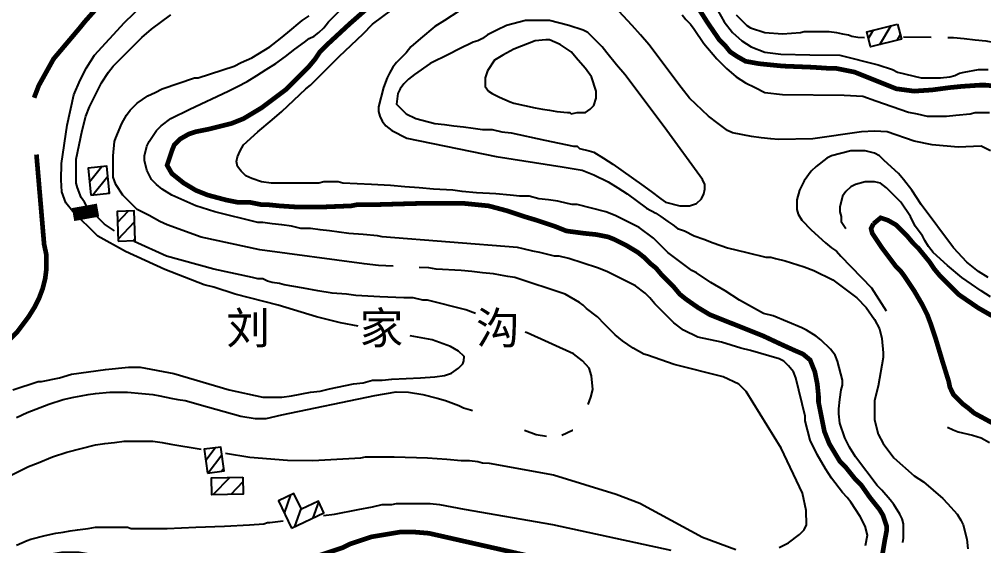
# Model space of a CAD drawing. Extents: x 35515948 to 35520624, y 3302916 to 3308279.
# Drawn here: x 35518622 to 35519135, y 3305927 to 3306207 of the extents above; entities that cross this region are included whole.
import ezdxf

# ---------------------------------------------------------------- set-up
doc = ezdxf.new("R2010")
doc.units = 0
doc.header["$LTSCALE"] = 10000
doc.header["$MEASUREMENT"] = 0
for name, color, linetype in [('2112', 7, 'CONTINUOUS'), ('2113', 7, 'CONTINUOUS'), ('HY_DX_DGXZ', 3, 'CONTINUOUS')]:
    doc.layers.add(name, color=color, linetype=linetype)
doc.styles.add('仿宋体', font='')
doc.styles.get('仿宋体').set_extended_font_data('文鼎CS仿宋体')

msp = doc.modelspace()

# ---------------------------------------------------------------- linework, layer by layer
at = {"layer": '2112', "linetype": 'Continuous', "ltscale": 0.005, "const_width": 7, "flags": 128}
msp.add_lwpolyline([(35518651.06, 3306102.97), (35518664.31, 3306105.33)], dxfattribs=at)
at = {"layer": '2113', "linetype": 'Continuous', "ltscale": 0.005}
for p, q in [((35519085.43, 3306203.31), (35519079.41, 3306193.23)), ((35519076.19, 3306200.98), (35519073.63, 3306196.69)), ((35519090.5, 3306198.66), (35519088.65, 3306195.56)), ((35518659.8, 3306120.45), (35518666.17, 3306128.32)), ((35518661.47, 3306113.39), (35518669.5, 3306123.31)), ((35518669.54, 3306114.24), (35518670.35, 3306115.23)), ((35518674.73, 3306098.81), (35518680.37, 3306104.83)), ((35518675.02, 3306089.86), (35518683.73, 3306099.15)), ((35518682.97, 3306089.08), (35518684.02, 3306090.2)), ((35518721.53, 3305972.4), (35518726.57, 3305979.03)), ((35518722.81, 3305965.64), (35518730.15, 3305975.32)), ((35518729.96, 3305966.62), (35518731.13, 3305968.17)), ((35518724.83, 3305963.12), (35518724.58, 3305962.86)), ((35518734.28, 3305963.25), (35518725.38, 3305954.1)), ((35518741.31, 3305960.9), (35518734.83, 3305954.23)), ((35518763.34, 3305944.27), (35518766.82, 3305953.97)), ((35518778.69, 3305941.89), (35518781.65, 3305950.15)), ((35518768.94, 3305937.28), (35518772.27, 3305946.57))]:
    msp.add_line(p, q, dxfattribs=at)
for points in [[(35519089.1, 3306204.23), (35519091.13, 3306196.18), (35519074.79, 3306192.07), (35519072.76, 3306200.11)], [(35518660.55, 3306113.3), (35518670.44, 3306114.34), (35518668.94, 3306128.61), (35518659.05, 3306127.57)], [(35518675.06, 3306088.82), (35518684.05, 3306089.11), (35518683.54, 3306104.93), (35518674.54, 3306104.64)], [(35518722.47, 3305965.6), (35518731.32, 3305966.81), (35518729.59, 3305979.44), (35518720.73, 3305978.23)], [(35518741.28, 3305963.35), (35518741.41, 3305954.32), (35518724.7, 3305954.09), (35518724.57, 3305963.12)], [(35518767.07, 3305936.39), (35518784.31, 3305944.54), (35518781.43, 3305950.62), (35518772.38, 3305946.34), (35518768.42, 3305954.72), (35518760.23, 3305950.85)]]:
    msp.add_lwpolyline(points, close=True, dxfattribs=at)
at = {"layer": 'HY_DX_DGXZ', "linetype": 'Continuous', "ltscale": 0.005, "const_width": 2.5}
for points, elevation in [([(35518739.69, 3306256.01), (35518736.32, 3306254.12), (35518713.03, 3306242.87), (35518709.26, 3306240.32), (35518704.18, 3306237.78), (35518691.48, 3306230.79), (35518687.03, 3306228.25), (35518682.59, 3306225.71), (35518677.51, 3306222.54), (35518672.43, 3306219.36), (35518669.89, 3306217.46), (35518664.81, 3306213.65), (35518662.27, 3306211.11), (35518657.19, 3306205.39), (35518654.65, 3306202.22), (35518640.72, 3306185.74), (35518632.84, 3306171.56), (35518630.35, 3306165.05)], 400), ([(35518968, 3306236.72), (35518988.18, 3306204.91), (35518994.37, 3306195.87), (35518997.55, 3306192.69), (35519000.09, 3306189.52), (35519003.9, 3306186.98), (35519008.34, 3306184.44), (35519015.33, 3306183.17), (35519021.68, 3306182.53), (35519028.03, 3306181.9), (35519043.9, 3306181.26), (35519053.43, 3306180.63), (35519056.6, 3306180.63), (35519066.13, 3306178.72), (35519088.35, 3306169.83), (35519097.88, 3306168.56), (35519107.4, 3306169.2), (35519116.93, 3306170.47), (35519123.28, 3306171.1), (35519132.8, 3306171.74), (35519135.98, 3306171.74), (35519142.33, 3306171.1)], 425), ([(35519079.62, 3305913.86), (35519082.33, 3305930), (35519083.27, 3305934.88), (35519083.27, 3305937.42), (35519081.37, 3305943.14), (35519079.46, 3305946.31), (35519074.38, 3305952.66), (35519069.94, 3305959.01), (35519066.76, 3305962.19), (35519061.68, 3305968.54), (35519058.51, 3305971.71), (35519052.79, 3305981.24), (35519050.25, 3305987.59), (35519047.08, 3306003.46), (35519047.08, 3306006.64), (35519046.44, 3306012.99), (35519045.17, 3306019.34), (35519042.63, 3306025.69), (35519038.82, 3306028.86), (35519034.38, 3306030.77), (35519027.39, 3306033.94), (35519017.87, 3306038.39), (35519014.69, 3306039.66), (35519008.34, 3306042.2), (35518989.29, 3306049.82), (35518982.94, 3306053.63), (35518976.59, 3306058.07), (35518973.42, 3306060.61), (35518970.24, 3306064.42), (35518963.89, 3306070.77), (35518960.72, 3306074.58), (35518957.54, 3306077.12), (35518954.37, 3306080.3), (35518951.19, 3306082.84), (35518944.84, 3306086.65), (35518938.49, 3306089.82), (35518935.32, 3306091.09), (35518928.97, 3306092.36), (35518922.62, 3306093), (35518913.09, 3306094.27), (35518906.74, 3306096.81), (35518897.22, 3306099.98), (35518890.87, 3306101.89), (35518881.34, 3306105.06), (35518871.82, 3306107.6), (35518865.47, 3306108.24), (35518859.12, 3306108.87), (35518833.72, 3306108.87), (35518811.49, 3306108.24), (35518805.14, 3306108.24), (35518801.97, 3306108.24), (35518798.79, 3306107.6), (35518782.92, 3306106.97), (35518779.74, 3306106.97), (35518773.39, 3306106.97), (35518770.22, 3306106.97), (35518760.69, 3306107.6), (35518754.34, 3306108.24), (35518751.17, 3306108.24), (35518744.82, 3306109.51), (35518738.47, 3306109.51), (35518732.12, 3306110.78), (35518722.59, 3306113.32), (35518716.24, 3306115.86), (35518709.89, 3306119.67), (35518703.54, 3306124.75), (35518701, 3306129.19), (35518703.54, 3306136.81), (35518704.81, 3306139.99), (35518707.99, 3306143.16), (35518712.43, 3306145.7), (35518716.24, 3306146.97), (35518722.59, 3306148.24), (35518735.29, 3306151.42), (35518741.64, 3306153.96), (35518744.82, 3306155.86), (35518751.17, 3306159.67), (35518763.87, 3306169.2), (35518776.57, 3306181.9), (35518779.74, 3306185.71), (35518782.28, 3306189.52), (35518785.02, 3306192.31), (35518797.94, 3306204.28), (35518810.87, 3306215.62)], 425), ([(35518631.6, 3306134.87), (35518635.67, 3306087.15), (35518636.87, 3306081.57), (35518636.87, 3306073.95), (35518636.23, 3306068.87), (35518634.96, 3306063.79), (35518633.06, 3306058.71), (35518630.52, 3306053.63), (35518627.34, 3306048.55), (35518621.63, 3306040.93), (35518616.55, 3306035.85)], 400), ([(35518619.09, 3305913.93), (35518626.71, 3305917.74), (35518638.14, 3305921.55), (35518645.76, 3305922.82), (35518653.38, 3305922.82), (35518661, 3305921.55), (35518672.43, 3305920.28), (35518683.42, 3305920.25), (35518733.85, 3305920.25), (35518756.25, 3305919.64), (35518771.49, 3305919.64), (35518779.11, 3305920.91), (35518794.35, 3305925.99), (35518798.16, 3305927.9), (35518809.59, 3305931.71), (35518824.83, 3305934.25), (35518832.45, 3305934.25), (35518840.07, 3305933.61), (35518876.85, 3305925.29), (35518918.44, 3305915.79)], 425)]:
    msp.add_lwpolyline(points, dxfattribs=dict(at, elevation=elevation))
at = {"layer": 'HY_DX_DGXZ', "linetype": 'Continuous', "ltscale": 0.005, "flags": 128}
for points, elevation in [([(35519072.03, 3305927.14), (35519073.08, 3305932.52), (35519071.84, 3305937.42), (35519069.3, 3305942.5), (35519064.22, 3305950.12), (35519062.32, 3305952.66), (35519059.78, 3305955.2), (35519054.06, 3305962.82), (35519050.89, 3305967.9), (35519046.44, 3305975.52), (35519042.63, 3305983.14), (35519040.09, 3305993.3), (35519040.09, 3305995.84), (35519035.01, 3306016.16), (35519033.74, 3306019.34), (35519031.2, 3306022.51), (35519028.66, 3306025.05), (35519026.12, 3306026.32), (35519010.88, 3306030.77), (35519005.8, 3306032.04), (35518995.64, 3306035.21), (35518982.94, 3306037.75), (35518975.32, 3306041.56), (35518970.24, 3306045.37), (35518960.08, 3306055.53), (35518957.54, 3306058.71), (35518955, 3306061.25), (35518949.92, 3306065.06), (35518934.68, 3306072.68), (35518929.6, 3306074.58), (35518921.98, 3306077.12), (35518914.36, 3306079.66), (35518909.28, 3306080.93), (35518906.74, 3306080.93), (35518899.12, 3306082.84), (35518895.31, 3306083.47), (35518890.23, 3306084.74), (35518887.17, 3306085.47), (35518815.3, 3306091.09), (35518812.76, 3306091.73), (35518805.14, 3306092.36), (35518797.52, 3306093), (35518792.44, 3306093.63), (35518787.36, 3306094.27), (35518782.28, 3306094.9), (35518777.2, 3306095.54), (35518772.12, 3306095.54), (35518767.04, 3306096.81), (35518761.96, 3306097.44), (35518756.88, 3306098.08), (35518751.8, 3306098.71), (35518749.26, 3306098.71), (35518726.4, 3306104.43), (35518716.24, 3306107.6), (35518703.54, 3306113.32), (35518698.46, 3306116.49), (35518695.29, 3306119.03), (35518692.75, 3306121.57), (35518690.21, 3306126.65), (35518688.94, 3306131.73), (35518688.94, 3306134.27), (35518690.21, 3306139.35), (35518691.48, 3306141.89), (35518695.29, 3306147.61), (35518697.83, 3306150.15), (35518702.91, 3306153.96), (35518713.07, 3306159.04), (35518733.39, 3306168.56), (35518738.47, 3306171.1), (35518743.55, 3306173.64), (35518748.63, 3306176.82), (35518753.71, 3306179.99), (35518758.79, 3306183.17), (35518763.87, 3306186.98), (35518768.95, 3306190.79), (35518774.03, 3306194.6), (35518776.57, 3306196.5), (35518779.11, 3306197.77), (35518781.65, 3306199.68), (35518784.19, 3306202.22), (35518786.73, 3306205.39), (35518804.51, 3306223.17)], 420), ([(35518993.74, 3306211.11), (35518996.91, 3306205.39), (35519001.36, 3306199.68), (35519006.44, 3306195.23), (35519011.31, 3306192.03), (35519018.56, 3306189.19), (35519027.07, 3306188.25), (35519042.52, 3306187.93), (35519058.51, 3306187.61), (35519078.83, 3306182.53), (35519086.45, 3306179.99), (35519088.99, 3306178.72), (35519101.69, 3306175.55), (35519111.85, 3306175.55), (35519116.93, 3306176.18), (35519119.47, 3306176.82), (35519122.01, 3306178.09), (35519124.55, 3306178.72), (35519132.17, 3306179.99), (35519137.25, 3306179.99)], 420), ([(35519138.52, 3306059.34), (35519133.44, 3306062.52), (35519123.28, 3306069.5), (35519115.66, 3306075.85), (35519108.04, 3306082.84), (35519105.5, 3306086.01), (35519103.59, 3306089.19), (35519102.32, 3306091.73), (35519098.51, 3306096.81), (35519095.97, 3306101.89), (35519090.89, 3306109.51), (35519083.27, 3306117.13), (35519080.1, 3306119.67), (35519076.92, 3306120.3), (35519071.84, 3306120.3), (35519066.76, 3306119.03), (35519064.22, 3306117.76), (35519061.68, 3306115.22), (35519059.78, 3306112.68), (35519058.51, 3306106.97), (35519058.51, 3306104.43), (35519059.14, 3306101.89), (35519059.14, 3306099.35), (35519061.53, 3306095.54)], 445)]:
    msp.add_lwpolyline(points, dxfattribs=dict(at, elevation=elevation))
at = {"layer": 'HY_DX_DGXZ', "linetype": 'Continuous', "ltscale": 0.005}
for points, elevation in [([(35518802.48, 3306043.64), (35518793.08, 3306045.37), (35518780.38, 3306048.55), (35518760.06, 3306054.9), (35518737.2, 3306060.61), (35518725.77, 3306064.42), (35518720.69, 3306065.69), (35518699.87, 3306073.7), (35518678.85, 3306083.38), (35518664.29, 3306091.49), (35518650.95, 3306104.66), (35518647.2, 3306109.28), (35518645.11, 3306115.04), (35518644.67, 3306121.49), (35518644.93, 3306130.03), (35518647.9, 3306150.52), (35518651.38, 3306166.66), (35518654.87, 3306174.33), (35518658.27, 3306180.96), (35518662.46, 3306187.67), (35518678.33, 3306205.02), (35518688.53, 3306214.7)], 405), ([(35518673.04, 3306094.24), (35518667.78, 3306097.94), (35518658.46, 3306106.97), (35518657.19, 3306109.51), (35518655.28, 3306112.05), (35518653.38, 3306117.13), (35518652.74, 3306119.67), (35518652.74, 3306132.37), (35518655.92, 3306147.61), (35518657.82, 3306155.23), (35518659.73, 3306160.31), (35518666.08, 3306173.01), (35518669.89, 3306178.72), (35518672.43, 3306181.9), (35518687.67, 3306197.14), (35518692.75, 3306201.58), (35518702.91, 3306209.2)], 410), ([(35518821.2, 3306075.53), (35518813.4, 3306075.85), (35518805.75, 3306076.75), (35518750.28, 3306084.31), (35518719.07, 3306090.92), (35518701, 3306097.44), (35518697.19, 3306099.35), (35518691.48, 3306102.52), (35518685.13, 3306105.7), (35518677.51, 3306113.32), (35518673.7, 3306119.03), (35518672.43, 3306122.84), (35518672.43, 3306134.27), (35518673.06, 3306141.89), (35518673.7, 3306143.8), (35518676.87, 3306151.42), (35518679.41, 3306155.86), (35518681.32, 3306158.4), (35518685.13, 3306162.21), (35518690.84, 3306166.02), (35518694.65, 3306167.93), (35518698.46, 3306169.83), (35518715.61, 3306175.55), (35518717.51, 3306175.55), (35518736.56, 3306181.9), (35518740.37, 3306183.8), (35518746.09, 3306186.34), (35518755.61, 3306192.06), (35518761.33, 3306196.5), (35518765.14, 3306199.68), (35518772.76, 3306206.03), (35518776.57, 3306208.57)], 415), ([(35519091.87, 3305928.68), (35519092.16, 3305931.07), (35519092.16, 3305938.69), (35519091.53, 3305941.23), (35519090.26, 3305943.77), (35519087.08, 3305948.85), (35519085.18, 3305951.39), (35519080.73, 3305956.47), (35519078.19, 3305959.01), (35519066.76, 3305974.25), (35519063.59, 3305979.33), (35519061.05, 3305984.41), (35519058.51, 3305992.03), (35519057.87, 3305997.11), (35519057.87, 3305999.65), (35519058.51, 3306004.73), (35519059.14, 3306009.81), (35519059.78, 3306012.35), (35519059.78, 3306014.89), (35519057.24, 3306025.05), (35519055.97, 3306028.23), (35519053.43, 3306031.4), (35519048.35, 3306036.48), (35519045.81, 3306038.39), (35519040.73, 3306041.56), (35519038.19, 3306042.83), (35519030.57, 3306046.01), (35519022.95, 3306049.18), (35519017.87, 3306050.45), (35519005.17, 3306057.44), (35518997.55, 3306062.52), (35518989.93, 3306066.96), (35518982.31, 3306072.04), (35518979.77, 3306073.31), (35518967.07, 3306082.84), (35518961.99, 3306087.92), (35518959.45, 3306090.46), (35518951.83, 3306096.17), (35518939.13, 3306102.52), (35518934.05, 3306104.43), (35518918.81, 3306108.24), (35518916.27, 3306108.24), (35518913.73, 3306108.87), (35518908.65, 3306110.14), (35518903.57, 3306110.78), (35518898.49, 3306111.41), (35518893.41, 3306112.68), (35518888.33, 3306112.68), (35518883.25, 3306113.32), (35518875.63, 3306113.95), (35518865.47, 3306114.59), (35518857.85, 3306115.22), (35518852.77, 3306115.86), (35518842.61, 3306116.49), (35518834.99, 3306117.13), (35518827.37, 3306117.76), (35518819.75, 3306118.4), (35518809.59, 3306119.03), (35518794.35, 3306119.67), (35518791.81, 3306120.3), (35518784.19, 3306120.3), (35518781.65, 3306119.67), (35518756.25, 3306119.67), (35518751.17, 3306120.3), (35518746.09, 3306122.21), (35518742.91, 3306123.48), (35518740.37, 3306126.02), (35518738.47, 3306128.56), (35518737.83, 3306131.1), (35518738.47, 3306133.64), (35518739.74, 3306136.81), (35518741.64, 3306139.99), (35518749.26, 3306146.97), (35518756.88, 3306153.32), (35518761.96, 3306157.77), (35518774.66, 3306169.83), (35518777.2, 3306171.74), (35518787.36, 3306181.9), (35518792.44, 3306186.98), (35518805.14, 3306199.04), (35518810.22, 3306204.12), (35518820.38, 3306211.74)], 430), ([(35518855.94, 3306211.11), (35518848.32, 3306206.03), (35518843.24, 3306202.85), (35518835.62, 3306196.5), (35518830.54, 3306192.06), (35518828, 3306188.88), (35518822.92, 3306183.8), (35518821.02, 3306181.26), (35518819.11, 3306178.09), (35518817.84, 3306175.55), (35518815.94, 3306170.47), (35518813.4, 3306160.31), (35518813.4, 3306157.77), (35518814.03, 3306155.23), (35518815.3, 3306152.69), (35518817.21, 3306150.15), (35518820.38, 3306147.61), (35518828.29, 3306143.52), (35518875.89, 3306133.76), (35518910.88, 3306128.4), (35518921.59, 3306126.51), (35518927.7, 3306124.11), (35518935.32, 3306120.3), (35518940.4, 3306117.13), (35518945.48, 3306113.95), (35518955.64, 3306106.33), (35518960.72, 3306103.79), (35518963.26, 3306101.89), (35518967.07, 3306099.35), (35518969.61, 3306097.44), (35518972.15, 3306095.54), (35518975.96, 3306094.27), (35518981.04, 3306091.73), (35518986.12, 3306089.82), (35518991.2, 3306087.92), (35518998.82, 3306085.38), (35519003.9, 3306084.11), (35519008.98, 3306082.84), (35519019.14, 3306080.3), (35519021.68, 3306080.3), (35519024.22, 3306079.66), (35519029.3, 3306078.39), (35519039.46, 3306075.22), (35519044.54, 3306073.31), (35519054.7, 3306068.23), (35519067.4, 3306058.71), (35519072.48, 3306053.63), (35519076.92, 3306047.28), (35519079.46, 3306042.2), (35519080.73, 3306037.12), (35519081.37, 3306029.5), (35519081.37, 3306026.96), (35519078.83, 3306011.72), (35519076.92, 3306004.1), (35519076.92, 3305993.94), (35519078.83, 3305986.32), (35519081.37, 3305981.24), (35519087.08, 3305973.62), (35519097.88, 3305964.09), (35519102.96, 3305960.92), (35519108.04, 3305956.47), (35519113.12, 3305952.03), (35519115.66, 3305949.49), (35519120.74, 3305943.77), (35519122.64, 3305940.6), (35519123.91, 3305938.06), (35519125.82, 3305930.44), (35519126.45, 3305925.36)], 435), ([(35519138.52, 3306136.81), (35519133.44, 3306139.35), (35519121.32, 3306138.8), (35519107.45, 3306140.06), (35519098, 3306141.95), (35519083.5, 3306146.99), (35519076.88, 3306147.3), (35519069.94, 3306146.99), (35519044.09, 3306143.21), (35519025.81, 3306142.89), (35519021.68, 3306143.16), (35519016.6, 3306143.8), (35519011.52, 3306144.43), (35519001.36, 3306146.34), (35518998.82, 3306147.61), (35518993.74, 3306151.42), (35518988.66, 3306155.23), (35518978.5, 3306164.75), (35518974.05, 3306170.47), (35518956.91, 3306193.33), (35518952.46, 3306198.41), (35518948.02, 3306203.49), (35518941.03, 3306211.11)], 435), ([(35518974.69, 3306209.2), (35518976.59, 3306206.66), (35518979.13, 3306204.12), (35518981.04, 3306201.58), (35518986.12, 3306193.96), (35518993.1, 3306185.71), (35518998.18, 3306180.63), (35519003.26, 3306176.18), (35519008.34, 3306173.01), (35519013.42, 3306170.47), (35519018.5, 3306167.93), (35519028.02, 3306166.83), (35519060.8, 3306166.51), (35519070.57, 3306165.88), (35519077.51, 3306163.36), (35519094.85, 3306157.38), (35519099.57, 3306156.43), (35519104.86, 3306155.23), (35519115.02, 3306155.23), (35519120.1, 3306155.86), (35519127.72, 3306156.5), (35519130.26, 3306157.13), (35519137.88, 3306157.13)], 430), ([(35519003.26, 3306209.2), (35519008.98, 3306203.49), (35519010.88, 3306202.22), (35519018.5, 3306199.68), (35519028.03, 3306199.04), (35519037.55, 3306199.68), (35519039.46, 3306200.31), (35519052.79, 3306200.31), (35519056.6, 3306199.68), (35519059.78, 3306199.04), (35519062.95, 3306198.41), (35519064.86, 3306197.77), (35519068.03, 3306197.18), (35519071.53, 3306197.05)], 415), ([(35519092.25, 3306197.35), (35519106.96, 3306197.2)], 415), ([(35519115.77, 3306197.14), (35519118.83, 3306197.14), (35519124.55, 3306196.5), (35519130.26, 3306195.87), (35519135.98, 3306195.23), (35519139.79, 3306194.6), (35519143.6, 3306193.96), (35519149.31, 3306192.06), (35519152.49, 3306190.79), (35519153.12, 3306189.52), (35519155.66, 3306189.52), (35519159.15, 3306187.5), (35519161.67, 3306185.51)], 415), ([(35519137.25, 3306069.5), (35519132.17, 3306072.68), (35519125.82, 3306077.76), (35519118.83, 3306085.38), (35519101.69, 3306108.24), (35519096.61, 3306115.86), (35519092.16, 3306121.57), (35519089.62, 3306124.75), (35519082, 3306131.73), (35519079.46, 3306134.27), (35519076.92, 3306135.54), (35519071.84, 3306136.81), (35519064.22, 3306136.81), (35519054.06, 3306134.27), (35519051.52, 3306133), (35519045.81, 3306128.56), (35519043.27, 3306126.02), (35519039.46, 3306120.94), (35519036.92, 3306115.86), (35519035.65, 3306110.78), (35519035.65, 3306105.7), (35519036.28, 3306103.16), (35519038.19, 3306099.98), (35519043.27, 3306094.9), (35519050.89, 3306087.92), (35519054.06, 3306085.38), (35519056.6, 3306083.47), (35519059.04, 3306080.85), (35519075.18, 3306064.02), (35519083.03, 3306051.8)], 440), ([(35518864.86, 3306050.42), (35518859.75, 3306052.36), (35518839.43, 3306057.44), (35518836.89, 3306057.44), (35518831.81, 3306058.71), (35518826.73, 3306058.71), (35518814.03, 3306059.34), (35518801.33, 3306059.98), (35518796.25, 3306060.61), (35518788.63, 3306061.25), (35518781.01, 3306062.52), (35518773.39, 3306063.79), (35518763.23, 3306065.69), (35518760.69, 3306066.33), (35518756.88, 3306066.96), (35518754.34, 3306067.6), (35518751.8, 3306068.87), (35518749.26, 3306068.87), (35518746.43, 3306069.6), (35518725.85, 3306073.96), (35518700.74, 3306080.85), (35518683.43, 3306088.7)], 410), ([(35519026.12, 3305925.99), (35519031.2, 3305928.53), (35519036.92, 3305932.98), (35519039.46, 3305935.52), (35519040.73, 3305938.06), (35519040.56, 3305945.75), (35519038.67, 3305954.89), (35519027.32, 3305978.83), (35519008.73, 3306008.91), (35519004.81, 3306012.84), (35518996.52, 3306016.76), (35518970.45, 3306023.21), (35518956.27, 3306028.23), (35518954.37, 3306028.86), (35518948.65, 3306032.04), (35518942.94, 3306035.85), (35518939.13, 3306039.02), (35518933.41, 3306044.74), (35518929.6, 3306048.55), (35518923.89, 3306052.99), (35518921.98, 3306054.9), (35518920.08, 3306056.17), (35518912.46, 3306060.61), (35518885.79, 3306069.5), (35518881.98, 3306070.14), (35518878.17, 3306070.77), (35518874.36, 3306071.41), (35518868.64, 3306072.04), (35518862.93, 3306072.68), (35518857.21, 3306073.31), (35518843.88, 3306073.95), (35518840.07, 3306074.58), (35518834.92, 3306074.87)], 415), ([(35518924.64, 3306001.98), (35518926.15, 3306005.86), (35518927.28, 3306010.05), (35518926.41, 3306017.2), (35518925.19, 3306021.38), (35518921.79, 3306025.31), (35518916.91, 3306028.97), (35518892.23, 3306040.04), (35518891.23, 3306040.42)], 410), ([(35518619.09, 3306009.81), (35518632.42, 3306014.26), (35518634.33, 3306014.26), (35518643.85, 3306016.16), (35518650.2, 3306018.07), (35518668.21, 3306020.68), (35518680.42, 3306021.82), (35518686.7, 3306021.82), (35518704.66, 3306018.59), (35518734.02, 3306009.81), (35518751.8, 3306006), (35518761.96, 3306006), (35518767.04, 3306006.64), (35518777.2, 3306008.54), (35518782.28, 3306009.18), (35518787.36, 3306010.45), (35518800.06, 3306012.99), (35518805.14, 3306013.62), (35518810.22, 3306014.89), (35518815.3, 3306014.89), (35518820.38, 3306015.53), (35518835.62, 3306016.16), (35518843.24, 3306016.8), (35518848.32, 3306017.43), (35518852.13, 3306018.7), (35518855.87, 3306021.29), (35518858.13, 3306023.65), (35518858.57, 3306025.31), (35518858.75, 3306027.57), (35518855.78, 3306030.36), (35518851.59, 3306032.89), (35518841.92, 3306036.38), (35518830.16, 3306038.54)], 405), ([(35518620.99, 3305995.21), (35518626.71, 3305997.75), (35518638.14, 3306002.19), (35518645.76, 3306004.73), (35518651.47, 3306006), (35518655.28, 3306006.64), (35518659.09, 3306007.27), (35518662.9, 3306007.91), (35518670.52, 3306008.54), (35518680.05, 3306008.54), (35518687.67, 3306007.91), (35518693.38, 3306007.27), (35518697.19, 3306006.64), (35518702.91, 3306005.37), (35518706.72, 3306004.73), (35518710.53, 3306004.1), (35518722.51, 3306000.88), (35518740.16, 3305995.84), (35518747.72, 3305994.58), (35518753.71, 3305994.58), (35518761.91, 3305996.47), (35518811.4, 3306006.86), (35518822.75, 3306008.75), (35518829.27, 3306008.54), (35518836.89, 3306007.27), (35518844.51, 3306005.37), (35518848.96, 3306004.1), (35518855.94, 3306001.56), (35518858.48, 3306000.29), (35518862.23, 3305999.23), (35518863.27, 3305998.84)], 410), ([(35518890.93, 3305988.4), (35518897.11, 3305986.07), (35518902.49, 3305985.23)], 410), ([(35518910.67, 3305985.82), (35518916.47, 3305988.33), (35518916.53, 3305988.4)], 410), ([(35519115.67, 3305989.98), (35519118.6, 3305988.6), (35519121.37, 3305987.59), (35519128.99, 3305985.68), (35519133.44, 3305984.41), (35519137.88, 3305981.87)], 445), ([(35518609.56, 3305960.28), (35518627.34, 3305969.17), (35518632.42, 3305971.08), (35518640.04, 3305974.25), (35518647.66, 3305976.79), (35518662.9, 3305980.6), (35518667.98, 3305981.24), (35518673.06, 3305981.87), (35518678.14, 3305982.51), (35518693.38, 3305982.51), (35518698.46, 3305981.87), (35518702.96, 3305981.04), (35518719.08, 3305978.37)], 415), ([(35518732.12, 3305976.22), (35518744.89, 3305974.11), (35518765.06, 3305972.53), (35518778.47, 3305972.35), (35518791.17, 3305972.98), (35518803.87, 3305973.62), (35518806.41, 3305974.25), (35518821.65, 3305974.25), (35518839.43, 3305973.62), (35518849.59, 3305972.98), (35518857.21, 3305972.35), (35518861.66, 3305972.35), (35518866.1, 3305971.71), (35518868.64, 3305971.08), (35518872.17, 3305970.81), (35518906.36, 3305964.62), (35518939.58, 3305954.41), (35518952.22, 3305949.62), (35518985.45, 3305931.57), (35519003.24, 3305924.94)], 415), ([(35518784.06, 3305943.01), (35518789.9, 3305943.77), (35518802.6, 3305946.31), (35518810.22, 3305947.58), (35518815.3, 3305948.85), (35518820.38, 3305948.85), (35518822.92, 3305949.49), (35518840.7, 3305949.49), (35518845.78, 3305948.85), (35518858.88, 3305946.39), (35518905.85, 3305938.2), (35518968.58, 3305924.66)], 420), ([(35518620.99, 3305927.26), (35518626.71, 3305929.8), (35518628.61, 3305930.44), (35518636.23, 3305932.34), (35518641.95, 3305933.61), (35518645.76, 3305934.25), (35518649.57, 3305934.88), (35518653.38, 3305935.52), (35518659.09, 3305936.15), (35518662.9, 3305936.79), (35518680.05, 3305936.79), (35518681.95, 3305936.15), (35518701, 3305936.15), (35518716.24, 3305936.79), (35518731.48, 3305937.42), (35518744.82, 3305938.06), (35518752.44, 3305938.69), (35518754.34, 3305939.33), (35518755.61, 3305939.33), (35518762.68, 3305940.24)], 420)]:
    msp.add_lwpolyline(points, dxfattribs=dict(at, elevation=elevation))
at = {"layer": 'HY_DX_DGXZ', "linetype": 'Continuous', "ltscale": 0.005, "flags": 128}
for points, elevation in [([(35518925.16, 3306136.81), (35518927.7, 3306136.18), (35518932.78, 3306133), (35518937.86, 3306129.83), (35518953.1, 3306119.03), (35518958.18, 3306115.22), (35518963.26, 3306111.41), (35518965.8, 3306109.51), (35518973.42, 3306107.6), (35518978.5, 3306107.6), (35518982.31, 3306108.87), (35518984.85, 3306111.41), (35518986.12, 3306113.95), (35518986.75, 3306116.49), (35518986.75, 3306119.03), (35518985.48, 3306121.57), (35518965.16, 3306149.51), (35518944.21, 3306177.45), (35518939.76, 3306182.53), (35518934.68, 3306188.88), (35518932.14, 3306192.06), (35518924.52, 3306199.68), (35518921.98, 3306200.95), (35518914.36, 3306203.49), (35518904.2, 3306206.03), (35518891.5, 3306206.03), (35518881.34, 3306203.49), (35518876.26, 3306200.95), (35518871.18, 3306198.41), (35518868.64, 3306196.5), (35518866.1, 3306195.23), (35518863.56, 3306194.6), (35518855.94, 3306190.79), (35518850.86, 3306188.25), (35518840.7, 3306183.17), (35518832.45, 3306177.45), (35518829.27, 3306174.91), (35518826.73, 3306172.37), (35518824.83, 3306169.83), (35518823.56, 3306167.29), (35518822.92, 3306161.58), (35518828, 3306156.5), (35518833.08, 3306153.96), (35518843.24, 3306151.42), (35518848.32, 3306150.78), (35518853.4, 3306150.15), (35518858.48, 3306149.51), (35518863.56, 3306148.88), (35518868.64, 3306148.24), (35518873.72, 3306148.24), (35518878.8, 3306146.97), (35518883.88, 3306146.34), (35518901.66, 3306142.53), (35518916.9, 3306139.35), (35518918.81, 3306139.35), (35518920.08, 3306138.08)], 440), ([(35518918.81, 3306157.13), (35518923.25, 3306157.13), (35518925.79, 3306159.04), (35518927.7, 3306160.94), (35518928.97, 3306164.75), (35518928.97, 3306168.56), (35518926.43, 3306176.18), (35518923.25, 3306180.63), (35518919.44, 3306185.07), (35518915.63, 3306189.52), (35518909.92, 3306193.33), (35518904.2, 3306195.87), (35518902.3, 3306195.87), (35518896.58, 3306195.23), (35518885.15, 3306190.79), (35518879.44, 3306187.61), (35518874.99, 3306185.07), (35518871.18, 3306179.36), (35518869.91, 3306175.55), (35518869.91, 3306171.1), (35518871.82, 3306168.56), (35518873.72, 3306167.29), (35518877.53, 3306165.39), (35518883.25, 3306162.85), (35518885.15, 3306162.21), (35518890.87, 3306160.94), (35518896.58, 3306159.67), (35518900.39, 3306159.04), (35518904.2, 3306158.4), (35518908.01, 3306157.77), (35518913.73, 3306157.13), (35518915, 3306157.13), (35518915.63, 3306156.5)], 445)]:
    msp.add_lwpolyline(points, close=True, dxfattribs=dict(at, elevation=elevation))
at = {"layer": 'HY_DX_DGXZ', "linetype": 'Continuous', "ltscale": 0.005, "const_width": 2.5, "elevation": 450, "flags": 128}
for points in [[(35519139.21, 3306049.19), (35519131.77, 3306053.47), (35519121.37, 3306060.61), (35519111.85, 3306070.14), (35519108.67, 3306073.95), (35519106.13, 3306077.76), (35519100.42, 3306084.74), (35519097.24, 3306087.92), (35519094.07, 3306091.73), (35519088.35, 3306097.44), (35519083.91, 3306099.98), (35519080.1, 3306101.25), (35519076.29, 3306098.08), (35519076.29, 3306098.08)], [(35519076.29, 3306098.08), (35519075.02, 3306095.54), (35519075.65, 3306093), (35519080.73, 3306085.38), (35519088.35, 3306075.22), (35519090.89, 3306072.68), (35519092.8, 3306070.14), (35519097.88, 3306062.52), (35519102.32, 3306054.9), (35519104.86, 3306049.82), (35519106.77, 3306044.74), (35519109.31, 3306037.12), (35519113.12, 3306024.42), (35519116.29, 3306014.26), (35519116.93, 3306011.08), (35519118.83, 3306007.27), (35519123.91, 3306002.19), (35519126.45, 3306000.29), (35519129.88, 3305997.41), (35519148.48, 3305987.33)]]:
    msp.add_lwpolyline(points, dxfattribs=at)

# ---------------------------------------------------------------- texts
at = {"layer": '2113', "linetype": 'Continuous', "ltscale": 0.005, "style": '仿宋体'}
for s, p in [('刘', (35518732.5, 3306034.23, 3306915.55)), ('家', (35518803.26, 3306034.23, 3306915.55)), ('沟', (35518865.17, 3306034.23, 3306915.55))]:
    msp.add_text(s, height=17, dxfattribs=at).set_placement(p)

doc.saveas('drawing.dxf')
